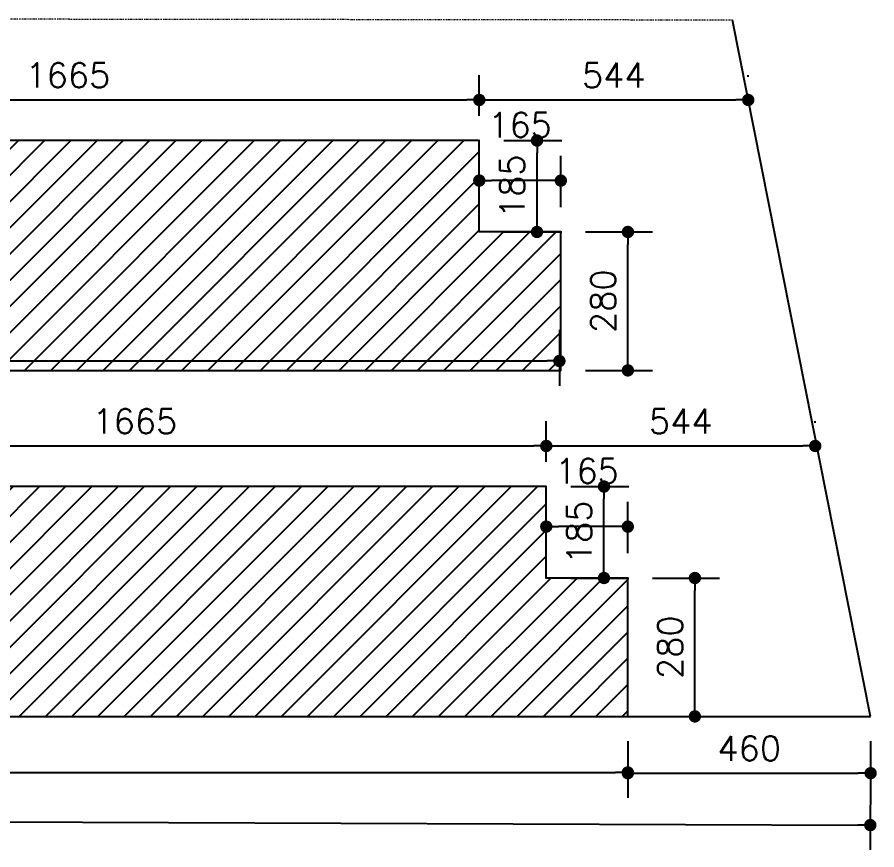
# Model space of a CAD drawing. Header units: inches. Extents: x 580771 to 672494, y 7715997 to 7829530.
# Drawn here: x 664462.9 to 664810.7, y 7720684.9 to 7721021.7 of the extents above; entities that cross this region are included whole.
import ezdxf

# ---------------------------------------------------------------- set-up
doc = ezdxf.new("R2010")
doc.units = ezdxf.units.IN
doc.header["$MEASUREMENT"] = 0
doc.header["$PDMODE"] = 2
doc.linetypes.add('DASHDOTX2', pattern=[2, 1, -0.5, 0, -0.5])
for name, color, linetype in [('1-ARQ-1', 1, 'Continuous'), ('NIVEL', 2, 'Continuous'), ('parede', 6, 'Continuous')]:
    doc.layers.add(name, color=color, linetype=linetype)
doc.layers.add('MURO', color=3, linetype='Continuous', lineweight=0)
doc.styles.add('R80E50', font='romans.shx', dxfattribs={"height": 10})
doc.dimstyles.new('Copy of ARQ50 ESV1-250', dxfattribs={"dimscale": 50, "dimtxt": 10, "dimasz": 0.1, "dimexe": 0.2, "dimexo": 0.2, "dimgap": 0.1, "dimtad": 1, "dimdec": 0, "dimlfac": 5, "dimzin": 12, "dimdsep": 46, "dimtxsty": 'R80E50', "dimblk1": 'DOT', "dimblk2": 'DOT', "dimsah": 1, "dimcen": 0.4, "dimclrd": 15, "dimclre": 15, "dimclrt": 3, "dimadec": 0, "dimazin": 0, "dimtfac": 1, "dimtdec": 0, "dimtmove": 2, "dimatfit": 3, "dimldrblk": 'DOT', "dimfxl": 0.2, "dimtolj": 1, "dimtzin": 12, "dimarcsym": 0})

# ---------------------------------------------------------------- blocks, each defined once
blk = doc.blocks.new('_DOT')
at = {"color": 0, "linetype": 'ByBlock'}
blk.add_line((-0.5, 0), (-1, 0), dxfattribs=at)
at = {"color": 0, "linetype": 'ByBlock', "const_width": 0.5}
blk.add_lwpolyline([(-0.25, 0, 1), (0.25, 0, 1)], format="xyb", close=True, dxfattribs=at)
blk = doc.blocks.new('*D1548')
at = {"layer": 'Defpoints', "color": 0, "transparency": 16777216}
for p in [(663979.24, 7720734.22), (664808.25, 7720731.22), (664808.12, 7720694.88)]:
    blk.add_point(p, dxfattribs=at)
at = {"layer": 'NIVEL', "color": 15, "lineweight": -2, "transparency": 16777216}
for p, q in [((663979.2, 7720724.22), (663979.07, 7720687.88)), ((664808.21, 7720721.22), (664808.08, 7720684.88)), ((663984.1, 7720697.87), (664803.12, 7720694.9))]:
    blk.add_line(p, q, dxfattribs=at)
at = {"layer": 'NIVEL', "color": 15, "lineweight": -2, "transparency": 16777216, "xscale": 5, "yscale": 5, "zscale": 5}
for p, rotation in [((663979.1, 7720697.88), 179.7926612811908), ((664808.12, 7720694.88), 359.7926612811908)]:
    blk.add_blockref('_DOT', p, dxfattribs=dict(at, rotation=rotation))
at = {"layer": 'NIVEL', "color": 3, "transparency": 16777216, "insert": (664393.65, 7720706.38), "char_height": 10, "attachment_point": 5, "rotation": 359.7927, "style": 'R80E50'}
blk.add_mtext('\\A1;4116', dxfattribs=at)
blk = doc.blocks.new('*D1550')
at = {"layer": 'Defpoints', "color": 0, "transparency": 16777216}
for p in [(664074.98, 7720738.85), (664709.98, 7720738.85), (664709.98, 7720716.17)]:
    blk.add_point(p, dxfattribs=at)
at = {"layer": 'NIVEL', "color": 15, "lineweight": -2, "transparency": 16777216}
for p, q in [((664074.98, 7720728.85), (664074.98, 7720706.17)), ((664709.98, 7720728.85), (664709.98, 7720706.17)), ((664079.98, 7720716.17), (664704.98, 7720716.17))]:
    blk.add_line(p, q, dxfattribs=at)
at = {"layer": 'NIVEL', "color": 15, "lineweight": -2, "transparency": 16777216, "xscale": 5, "yscale": 5, "zscale": 5, "rotation": 180}
blk.add_blockref('_DOT', (664074.98, 7720716.17), dxfattribs=at)
at = {"layer": 'NIVEL', "color": 15, "lineweight": -2, "transparency": 16777216, "xscale": 5, "yscale": 5, "zscale": 5}
blk.add_blockref('_DOT', (664709.98, 7720716.17), dxfattribs=at)
at = {"layer": 'NIVEL', "color": 3, "transparency": 16777216, "insert": (664392.48, 7720726.17), "char_height": 10, "attachment_point": 5, "style": 'R80E50'}
blk.add_mtext('\\A1;3175', dxfattribs=at)
blk = doc.blocks.new('*D1551')
at = {"layer": 'Defpoints', "color": 0, "transparency": 16777216}
for p in [(664709.98, 7720738.85), (664808.25, 7720738.85), (664808.25, 7720715.89)]:
    blk.add_point(p, dxfattribs=at)
at = {"layer": 'NIVEL', "color": 15, "lineweight": -2, "transparency": 16777216}
for p, q in [((664709.98, 7720728.85), (664709.98, 7720705.89)), ((664808.25, 7720728.85), (664808.25, 7720705.89)), ((664714.98, 7720715.89), (664803.25, 7720715.89))]:
    blk.add_line(p, q, dxfattribs=at)
at = {"layer": 'NIVEL', "color": 15, "lineweight": -2, "transparency": 16777216, "xscale": 5, "yscale": 5, "zscale": 5, "rotation": 180}
blk.add_blockref('_DOT', (664709.98, 7720715.89), dxfattribs=at)
at = {"layer": 'NIVEL', "color": 15, "lineweight": -2, "transparency": 16777216, "xscale": 5, "yscale": 5, "zscale": 5}
blk.add_blockref('_DOT', (664808.25, 7720715.89), dxfattribs=at)
at = {"layer": 'NIVEL', "color": 3, "transparency": 16777216, "insert": (664759.12, 7720725.89), "char_height": 10, "attachment_point": 5, "style": 'R80E50'}
blk.add_mtext('\\A1;460', dxfattribs=at)
blk = doc.blocks.new('*D1561')
at = {"layer": 'Defpoints', "color": 0, "transparency": 16777216}
for p in [(664676.98, 7720848.26), (664343.98, 7720831.85), (664676.98, 7720831.85)]:
    blk.add_point(p, dxfattribs=at)
at = {"layer": 'NIVEL', "color": 15, "lineweight": -2, "transparency": 16777216}
for p, q in [((664343.98, 7720841.85), (664343.98, 7720858.26)), ((664676.98, 7720841.85), (664676.98, 7720858.26)), ((664348.98, 7720848.26), (664671.98, 7720848.26))]:
    blk.add_line(p, q, dxfattribs=at)
at = {"layer": 'NIVEL', "color": 15, "lineweight": -2, "transparency": 16777216, "xscale": 5, "yscale": 5, "zscale": 5, "rotation": 180}
blk.add_blockref('_DOT', (664343.98, 7720848.26), dxfattribs=at)
at = {"layer": 'NIVEL', "color": 15, "lineweight": -2, "transparency": 16777216, "xscale": 5, "yscale": 5, "zscale": 5}
blk.add_blockref('_DOT', (664676.98, 7720848.26), dxfattribs=at)
at = {"layer": 'NIVEL', "color": 3, "transparency": 16777216, "insert": (664510.48, 7720858.26), "char_height": 10, "attachment_point": 5, "style": 'R80E50'}
blk.add_mtext('\\A1;1665', dxfattribs=at)
blk = doc.blocks.new('*D1562')
at = {"layer": 'Defpoints', "color": 0, "transparency": 16777216}
for p in [(664785.83, 7720848.26), (664785.83, 7720847.59), (664676.98, 7720831.85)]:
    blk.add_point(p, dxfattribs=at)
at = {"layer": 'NIVEL', "color": 15, "lineweight": -2, "transparency": 16777216}
for p, q in [((664676.98, 7720841.85), (664676.98, 7720858.26)), ((664785.83, 7720857.59), (664785.83, 7720858.26)), ((664681.98, 7720848.26), (664780.83, 7720848.26))]:
    blk.add_line(p, q, dxfattribs=at)
at = {"layer": 'NIVEL', "color": 15, "lineweight": -2, "transparency": 16777216, "xscale": 5, "yscale": 5, "zscale": 5, "rotation": 180}
blk.add_blockref('_DOT', (664676.98, 7720848.26), dxfattribs=at)
at = {"layer": 'NIVEL', "color": 15, "lineweight": -2, "transparency": 16777216, "xscale": 5, "yscale": 5, "zscale": 5}
blk.add_blockref('_DOT', (664785.83, 7720848.26), dxfattribs=at)
at = {"layer": 'NIVEL', "color": 3, "transparency": 16777216, "insert": (664731.41, 7720858.26), "char_height": 10, "attachment_point": 5, "style": 'R80E50'}
blk.add_mtext('\\A1;544', dxfattribs=at)
blk = doc.blocks.new('*D1563')
at = {"layer": 'Defpoints', "color": 0, "transparency": 16777216}
for p in [(664709.98, 7720794.85), (664737.12, 7720794.85), (664709.98, 7720738.85)]:
    blk.add_point(p, dxfattribs=at)
at = {"layer": 'NIVEL', "color": 15, "lineweight": -2, "transparency": 16777216}
for p, q in [((664719.98, 7720794.85), (664747.12, 7720794.85)), ((664737.12, 7720743.85), (664737.12, 7720789.85)), ((664719.98, 7720738.85), (664747.12, 7720738.85))]:
    blk.add_line(p, q, dxfattribs=at)
at = {"layer": 'NIVEL', "color": 15, "lineweight": -2, "transparency": 16777216, "xscale": 5, "yscale": 5, "zscale": 5}
for p, rotation in [((664737.12, 7720794.85), 90), ((664737.12, 7720738.85), 270)]:
    blk.add_blockref('_DOT', p, dxfattribs=dict(at, rotation=rotation))
at = {"layer": 'NIVEL', "color": 3, "transparency": 16777216, "insert": (664727.12, 7720766.85), "char_height": 10, "attachment_point": 5, "rotation": 90, "style": 'R80E50'}
blk.add_mtext('\\A1;280', dxfattribs=at)
blk = doc.blocks.new('*D1564')
at = {"layer": 'Defpoints', "color": 0, "transparency": 16777216}
for p in [(664676.98, 7720815.64), (664676.98, 7720794.85), (664709.98, 7720794.85)]:
    blk.add_point(p, dxfattribs=at)
at = {"layer": 'NIVEL', "color": 15, "lineweight": -2, "transparency": 16777216}
for p, q in [((664676.98, 7720804.85), (664676.98, 7720825.64)), ((664709.98, 7720804.85), (664709.98, 7720825.64)), ((664704.98, 7720815.64), (664681.98, 7720815.64))]:
    blk.add_line(p, q, dxfattribs=at)
at = {"layer": 'NIVEL', "color": 15, "lineweight": -2, "transparency": 16777216, "xscale": 5, "yscale": 5, "zscale": 5, "rotation": 180}
blk.add_blockref('_DOT', (664676.98, 7720815.64), dxfattribs=at)
at = {"layer": 'NIVEL', "color": 15, "lineweight": -2, "transparency": 16777216, "xscale": 5, "yscale": 5, "zscale": 5}
blk.add_blockref('_DOT', (664709.98, 7720815.64), dxfattribs=at)
at = {"layer": 'NIVEL', "color": 3, "transparency": 16777216, "insert": (664693.48, 7720838.14), "char_height": 10, "attachment_point": 5, "style": 'R80E50'}
blk.add_mtext('\\A1;165', dxfattribs=at)
blk = doc.blocks.new('*D1565')
at = {"layer": 'Defpoints', "color": 0, "transparency": 16777216}
for p in [(664676.98, 7720831.85), (664700.34, 7720831.85), (664676.98, 7720794.85)]:
    blk.add_point(p, dxfattribs=at)
at = {"layer": 'NIVEL', "color": 15, "lineweight": -2, "transparency": 16777216}
for p, q in [((664686.98, 7720831.85), (664710.34, 7720831.85)), ((664700.34, 7720799.85), (664700.34, 7720826.85)), ((664686.98, 7720794.85), (664710.34, 7720794.85))]:
    blk.add_line(p, q, dxfattribs=at)
at = {"layer": 'NIVEL', "color": 15, "lineweight": -2, "transparency": 16777216, "xscale": 5, "yscale": 5, "zscale": 5}
for p, rotation in [((664700.34, 7720831.85), 90), ((664700.34, 7720794.85), 270)]:
    blk.add_blockref('_DOT', p, dxfattribs=dict(at, rotation=rotation))
at = {"layer": 'NIVEL', "color": 3, "transparency": 16777216, "insert": (664690.34, 7720813.35), "char_height": 10, "attachment_point": 5, "rotation": 90, "style": 'R80E50'}
blk.add_mtext('\\A1;185', dxfattribs=at)
blk = doc.blocks.new('*D1566')
at = {"layer": 'Defpoints', "color": 0, "transparency": 16777216}
for p in [(664047.29, 7720905.32), (664682.29, 7720905.32), (664682.29, 7720882.65)]:
    blk.add_point(p, dxfattribs=at)
at = {"layer": 'NIVEL', "color": 15, "lineweight": -2, "transparency": 16777216}
for p, q in [((664047.29, 7720895.32), (664047.29, 7720872.65)), ((664682.29, 7720895.32), (664682.29, 7720872.65)), ((664052.29, 7720882.65), (664677.29, 7720882.65))]:
    blk.add_line(p, q, dxfattribs=at)
at = {"layer": 'NIVEL', "color": 15, "lineweight": -2, "transparency": 16777216, "xscale": 5, "yscale": 5, "zscale": 5, "rotation": 180}
blk.add_blockref('_DOT', (664047.29, 7720882.65), dxfattribs=at)
at = {"layer": 'NIVEL', "color": 15, "lineweight": -2, "transparency": 16777216, "xscale": 5, "yscale": 5, "zscale": 5}
blk.add_blockref('_DOT', (664682.29, 7720882.65), dxfattribs=at)
at = {"layer": 'NIVEL', "color": 3, "transparency": 16777216, "insert": (664364.79, 7720892.65), "char_height": 10, "attachment_point": 5, "style": 'R80E50'}
blk.add_mtext('\\A1;3175', dxfattribs=at)
blk = doc.blocks.new('*D1570')
at = {"layer": 'Defpoints', "color": 0, "transparency": 16777216}
for p in [(664649.87, 7720988.26), (664316.87, 7720971.85), (664649.87, 7720971.85)]:
    blk.add_point(p, dxfattribs=at)
at = {"layer": 'NIVEL', "color": 15, "lineweight": -2, "transparency": 16777216}
for p, q in [((664316.87, 7720981.85), (664316.87, 7720998.26)), ((664649.87, 7720981.85), (664649.87, 7720998.26)), ((664321.87, 7720988.26), (664644.87, 7720988.26))]:
    blk.add_line(p, q, dxfattribs=at)
at = {"layer": 'NIVEL', "color": 15, "lineweight": -2, "transparency": 16777216, "xscale": 5, "yscale": 5, "zscale": 5, "rotation": 180}
blk.add_blockref('_DOT', (664316.87, 7720988.26), dxfattribs=at)
at = {"layer": 'NIVEL', "color": 15, "lineweight": -2, "transparency": 16777216, "xscale": 5, "yscale": 5, "zscale": 5}
blk.add_blockref('_DOT', (664649.87, 7720988.26), dxfattribs=at)
at = {"layer": 'NIVEL', "color": 3, "transparency": 16777216, "insert": (664483.37, 7720998.26), "char_height": 10, "attachment_point": 5, "style": 'R80E50'}
blk.add_mtext('\\A1;1665', dxfattribs=at)
blk = doc.blocks.new('*D1571')
at = {"layer": 'Defpoints', "color": 0, "transparency": 16777216}
for p in [(664758.72, 7720988.26), (664758.72, 7720987.59), (664649.87, 7720971.85)]:
    blk.add_point(p, dxfattribs=at)
at = {"layer": 'NIVEL', "color": 15, "lineweight": -2, "transparency": 16777216}
for p, q in [((664649.87, 7720981.85), (664649.87, 7720998.26)), ((664758.72, 7720997.59), (664758.72, 7720998.26)), ((664654.87, 7720988.26), (664753.72, 7720988.26))]:
    blk.add_line(p, q, dxfattribs=at)
at = {"layer": 'NIVEL', "color": 15, "lineweight": -2, "transparency": 16777216, "xscale": 5, "yscale": 5, "zscale": 5, "rotation": 180}
blk.add_blockref('_DOT', (664649.87, 7720988.26), dxfattribs=at)
at = {"layer": 'NIVEL', "color": 15, "lineweight": -2, "transparency": 16777216, "xscale": 5, "yscale": 5, "zscale": 5}
blk.add_blockref('_DOT', (664758.72, 7720988.26), dxfattribs=at)
at = {"layer": 'NIVEL', "color": 3, "transparency": 16777216, "insert": (664704.3, 7720998.26), "char_height": 10, "attachment_point": 5, "style": 'R80E50'}
blk.add_mtext('\\A1;544', dxfattribs=at)
blk = doc.blocks.new('*D1572')
at = {"layer": 'Defpoints', "color": 0, "transparency": 16777216}
for p in [(664682.87, 7720934.85), (664710.01, 7720934.85), (664682.87, 7720878.85)]:
    blk.add_point(p, dxfattribs=at)
at = {"layer": 'NIVEL', "color": 15, "lineweight": -2, "transparency": 16777216}
for p, q in [((664692.87, 7720934.85), (664720.01, 7720934.85)), ((664710.01, 7720883.85), (664710.01, 7720929.85)), ((664692.87, 7720878.85), (664720.01, 7720878.85))]:
    blk.add_line(p, q, dxfattribs=at)
at = {"layer": 'NIVEL', "color": 15, "lineweight": -2, "transparency": 16777216, "xscale": 5, "yscale": 5, "zscale": 5}
for p, rotation in [((664710.01, 7720934.85), 90), ((664710.01, 7720878.85), 270)]:
    blk.add_blockref('_DOT', p, dxfattribs=dict(at, rotation=rotation))
at = {"layer": 'NIVEL', "color": 3, "transparency": 16777216, "insert": (664700.01, 7720906.85), "char_height": 10, "attachment_point": 5, "rotation": 90, "style": 'R80E50'}
blk.add_mtext('\\A1;280', dxfattribs=at)
blk = doc.blocks.new('*D1573')
at = {"layer": 'Defpoints', "color": 0, "transparency": 16777216}
for p in [(664649.87, 7720955.64), (664649.87, 7720934.85), (664682.87, 7720934.85)]:
    blk.add_point(p, dxfattribs=at)
at = {"layer": 'NIVEL', "color": 15, "lineweight": -2, "transparency": 16777216}
for p, q in [((664649.87, 7720944.85), (664649.87, 7720965.64)), ((664682.87, 7720944.85), (664682.87, 7720965.64)), ((664677.87, 7720955.64), (664654.87, 7720955.64))]:
    blk.add_line(p, q, dxfattribs=at)
at = {"layer": 'NIVEL', "color": 15, "lineweight": -2, "transparency": 16777216, "xscale": 5, "yscale": 5, "zscale": 5, "rotation": 180}
blk.add_blockref('_DOT', (664649.87, 7720955.64), dxfattribs=at)
at = {"layer": 'NIVEL', "color": 15, "lineweight": -2, "transparency": 16777216, "xscale": 5, "yscale": 5, "zscale": 5}
blk.add_blockref('_DOT', (664682.87, 7720955.64), dxfattribs=at)
at = {"layer": 'NIVEL', "color": 3, "transparency": 16777216, "insert": (664666.37, 7720978.14), "char_height": 10, "attachment_point": 5, "style": 'R80E50'}
blk.add_mtext('\\A1;165', dxfattribs=at)
blk = doc.blocks.new('*D1574')
at = {"layer": 'Defpoints', "color": 0, "transparency": 16777216}
for p in [(664649.87, 7720971.85), (664673.23, 7720971.85), (664649.87, 7720934.85)]:
    blk.add_point(p, dxfattribs=at)
at = {"layer": 'NIVEL', "color": 15, "lineweight": -2, "transparency": 16777216}
for p, q in [((664659.87, 7720971.85), (664683.23, 7720971.85)), ((664673.23, 7720939.85), (664673.23, 7720966.85)), ((664659.87, 7720934.85), (664683.23, 7720934.85))]:
    blk.add_line(p, q, dxfattribs=at)
at = {"layer": 'NIVEL', "color": 15, "lineweight": -2, "transparency": 16777216, "xscale": 5, "yscale": 5, "zscale": 5}
for p, rotation in [((664673.23, 7720971.85), 90), ((664673.23, 7720934.85), 270)]:
    blk.add_blockref('_DOT', p, dxfattribs=dict(at, rotation=rotation))
at = {"layer": 'NIVEL', "color": 3, "transparency": 16777216, "insert": (664663.23, 7720953.35), "char_height": 10, "attachment_point": 5, "rotation": 90, "style": 'R80E50'}
blk.add_mtext('\\A1;185', dxfattribs=at)

msp = doc.modelspace()

# ---------------------------------------------------------------- hatches: boundary and pattern name
at = {"layer": '1-ARQ-1'}
h = msp.add_hatch(dxfattribs=at)
h.set_pattern_fill('ANSI31', color=256, scale=60, style=0)
h.paths.add_polyline_path([(664682.872, 7720934.846), (664649.872, 7720934.846), (664649.872, 7720971.846), (664624.872, 7720971.846), (664316.872, 7720971.846), (664316.872, 7720960.846), (664279.872, 7720960.846), (664279.872, 7720984.846), (664190.872, 7720984.846), (664190.872, 7720951.846), (664047.872, 7720951.846), (664047.872, 7720878.846), (664682.872, 7720878.846)])
h.paths.add_polyline_path([(664709.981, 7720794.846), (664676.981, 7720794.846), (664676.981, 7720831.846), (664343.981, 7720831.846), (664343.981, 7720820.846), (664306.981, 7720820.846), (664306.981, 7720844.846), (664217.981, 7720844.846), (664217.981, 7720811.846), (664074.981, 7720811.846), (664074.981, 7720738.846), (664709.981, 7720738.846)])
h.paths.add_polyline_path([(664293.97, 7720896.544), (664391.088, 7720896.544), (664391.088, 7720911.103), (664293.97, 7720911.103)], flags=24)
h.paths.add_polyline_path([(664301.405, 7720913.883), (664390.857, 7720913.883), (664390.857, 7720933.383), (664301.405, 7720933.383)], flags=24)
h.paths.add_polyline_path([(664274.617, 7720749.854), (664371.735, 7720749.854), (664371.735, 7720764.412), (664274.617, 7720764.412)], flags=24)
h.paths.add_polyline_path([(664286.22, 7720763.972), (664376.291, 7720763.972), (664376.291, 7720783.472), (664286.22, 7720783.472)], flags=24)

# ---------------------------------------------------------------- linework, layer by layer
at = {"layer": 'MURO', "color": 3, "linetype": 'DASHDOTX2', "ltscale": 0.5}
msp.add_line((664752.375, 7721020.563), (663758.482, 7721021.747), dxfattribs=at)
msp.add_lwpolyline([(663937.639, 7721021.533), (663979.682, 7720738.846), (664808.249, 7720738.846), (664752.375, 7721020.563), (663937.639, 7721021.533)], dxfattribs=at)
at = {"layer": 'NIVEL'}
for p, q in [((664808.249, 7720738.846), (664752.375, 7721020.563)), ((664709.981, 7720738.846), (664808.249, 7720738.846))]:
    msp.add_line(p, q, dxfattribs=at)
at = {"layer": 'parede'}
for points in [[(664192.072, 7720951.846), (664047.872, 7720951.846), (664047.872, 7720878.846), (664682.872, 7720878.846), (664682.872, 7720934.846), (664649.872, 7720934.846), (664649.872, 7720971.846), (664624.872, 7720971.846), (664316.872, 7720971.846), (664316.872, 7720960.846), (664279.872, 7720960.846), (664279.872, 7720984.846), (664190.872, 7720984.846), (664190.872, 7720951.846)], [(664217.981, 7720811.846), (664074.981, 7720811.846), (664074.981, 7720738.846), (664709.981, 7720738.846), (664709.981, 7720794.846), (664676.981, 7720794.846), (664676.981, 7720831.846), (664343.981, 7720831.846), (664343.981, 7720820.846), (664306.981, 7720820.846), (664306.981, 7720844.846), (664217.981, 7720844.846), (664217.981, 7720811.846)]]:
    msp.add_lwpolyline(points, dxfattribs=at)

# ---------------------------------------------------------------- dimensions: what is measured, and where the dimension line sits
at = {"layer": 'NIVEL'}
for base, p1, p2, picture, middle in [((664649.872, 7720988.258), (664316.872, 7720971.846), (664649.872, 7720971.846), '*D1570', (664483.372, 7720998.258)), ((664758.721, 7720988.258), (664649.872, 7720971.846), (664758.721, 7720987.59), '*D1571', (664704.297, 7720998.258)), ((664649.872, 7720955.642), (664682.872, 7720934.846), (664649.872, 7720934.846), '*D1573', (664666.372, 7720978.142)), ((664682.291, 7720882.646), (664047.291, 7720905.322), (664682.291, 7720905.322), '*D1566', (664364.791, 7720892.646)), ((664676.981, 7720848.258), (664343.981, 7720831.846), (664676.981, 7720831.846), '*D1561', (664510.481, 7720858.258)), ((664785.831, 7720848.258), (664676.981, 7720831.846), (664785.831, 7720847.59), '*D1562', (664731.406, 7720858.258)), ((664676.981, 7720815.642), (664709.981, 7720794.846), (664676.981, 7720794.846), '*D1564', (664693.481, 7720838.142)), ((664709.981, 7720716.17), (664074.981, 7720738.846), (664709.981, 7720738.846), '*D1550', (664392.481, 7720726.17))]:
    dim = msp.add_linear_dim(base=base, p1=p1, p2=p2, dimstyle='Copy of ARQ50 ESV1-250', dxfattribs=at)
    dim.commit()
    dim.dimension.update_dxf_attribs({"geometry": picture, "text_midpoint": middle})
for base, p1, p2, picture, middle in [((664673.231, 7720971.846), (664649.872, 7720934.846), (664649.872, 7720971.846), '*D1574', (664663.231, 7720953.346)), ((664710.012, 7720934.846), (664682.872, 7720878.846), (664682.872, 7720934.846), '*D1572', (664700.012, 7720906.846)), ((664700.34, 7720831.846), (664676.981, 7720794.846), (664676.981, 7720831.846), '*D1565', (664690.34, 7720813.346)), ((664737.122, 7720794.846), (664709.981, 7720738.846), (664709.981, 7720794.846), '*D1563', (664727.122, 7720766.846))]:
    dim = msp.add_linear_dim(base=base, p1=p1, p2=p2, angle=90, dimstyle='Copy of ARQ50 ESV1-250', dxfattribs=at)
    dim.commit()
    dim.dimension.update_dxf_attribs({"geometry": picture, "text_midpoint": middle})
for p1, p2, distance, text, picture, middle in [((664709.981, 7720738.846), (664808.249, 7720738.846), -22.957, '460', '*D1551', (664759.115, 7720725.889)), ((663979.236, 7720734.219), (664808.249, 7720731.219), -36.335, '4116', '*D1548', (664393.647, 7720706.384))]:
    dim = msp.add_aligned_dim(p1=p1, p2=p2, distance=distance, text=text, dimstyle='Copy of ARQ50 ESV1-250', dxfattribs=at)
    dim.commit()
    dim.dimension.update_dxf_attribs({"geometry": picture, "text_midpoint": middle})

doc.saveas('drawing.dxf')
